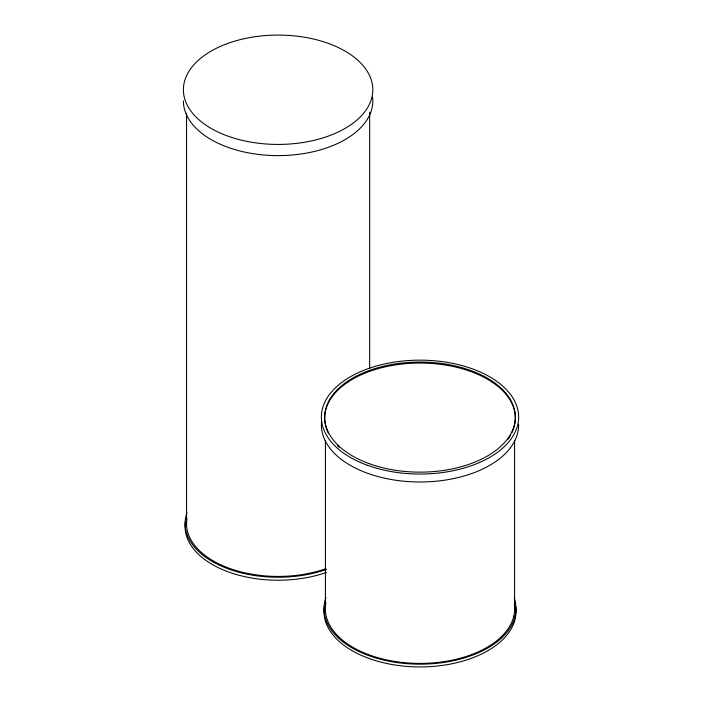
<?xml version="1.0" encoding="UTF-8"?>
<svg xmlns="http://www.w3.org/2000/svg" width="702" height="702" viewBox="0 0 702 702"><rect width="100%" height="100%" fill="white"/><g stroke="black" fill="none" stroke-linecap="round" stroke-linejoin="round"><path stroke-width="1.05" d="M514.584 440.312L514.584 610.898M369.673 112.294L369.673 368.48M325.421 440.408L325.421 606.616M186.548 113.68L186.548 525.324M515.637 606.703A95.998 55.423 0 0 1 419.691 666.918A95.998 55.423 0 0 1 324.421 606.344M514.399 615.593A94.665 54.651 0 0 1 514.083 617.549M518.62 424.219A98.631 56.941 0 0 1 417.032 481.967A98.631 56.941 0 0 1 321.648 420.788M514.312 604.036A94.665 54.651 0 0 1 418.848 663.408A94.665 54.651 0 0 1 325.921 602.702M514.197 598.06A95.998 55.423 0 0 1 419.691 664.18A95.998 55.423 0 0 1 325.93 597.709M328.501 433.503A95.314 55.028 0 0 1 419.471 363.066A95.314 55.028 0 0 1 511.802 432.915M510.415 435.512A95.314 55.028 0 0 1 507.765 439.557M339.11 447.192A95.314 55.028 0 0 1 337.565 445.717M326.544 569.392A93.024 53.703 0 0 1 224.71 567.514A93.024 53.703 0 0 1 186.934 512.89M325.807 568.699A91.611 52.887 0 0 1 229.642 568.418A91.611 52.887 0 0 1 186.881 518.69M372.587 97.139A94.709 54.677 0 0 1 281.309 155.59A94.709 54.677 0 0 1 183.397 100.825M326.544 572.376A93.024 53.703 0 0 1 228.896 572.095A93.024 53.703 0 0 1 185.477 521.595M369.147 463.645A95.314 55.028 0 0 0 515.25 419.252A95.314 55.028 0 0 0 375.614 368.401A95.314 55.028 0 0 0 369.147 463.645M367.383 465.259A98.631 56.941 0 0 0 518.559 419.322A98.631 56.941 0 0 0 374.069 366.707A98.631 56.941 0 0 0 367.383 465.259M223.429 134.398A94.709 54.677 0 0 0 372.411 94.77A94.709 54.677 0 0 0 238.478 40.093A94.709 54.677 0 0 0 223.429 134.398"/></g></svg>
